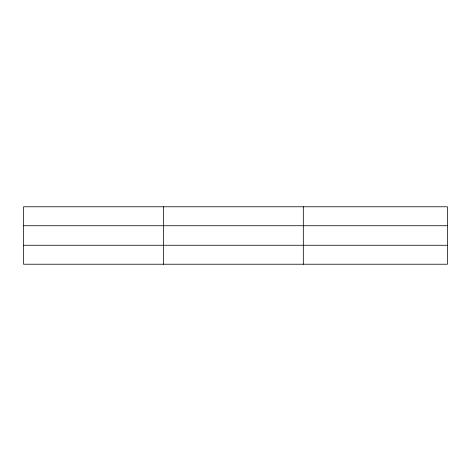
<?xml version="1.0" encoding="UTF-8"?>
<svg xmlns="http://www.w3.org/2000/svg" width="471" height="471" viewBox="0 0 471 471"><rect width="100%" height="100%" fill="white"/><g stroke="black" fill="none" stroke-linecap="round" stroke-linejoin="round"><path stroke-width="0.71" d="M163.437 264.225L163.437 206.775M303.324 264.225L303.324 206.775M447.45 245.267L447.45 264.225L23.55 264.225L23.55 206.775L447.45 206.775L447.45 245.267L23.55 245.267M23.55 225.733L447.45 225.733"/></g></svg>
